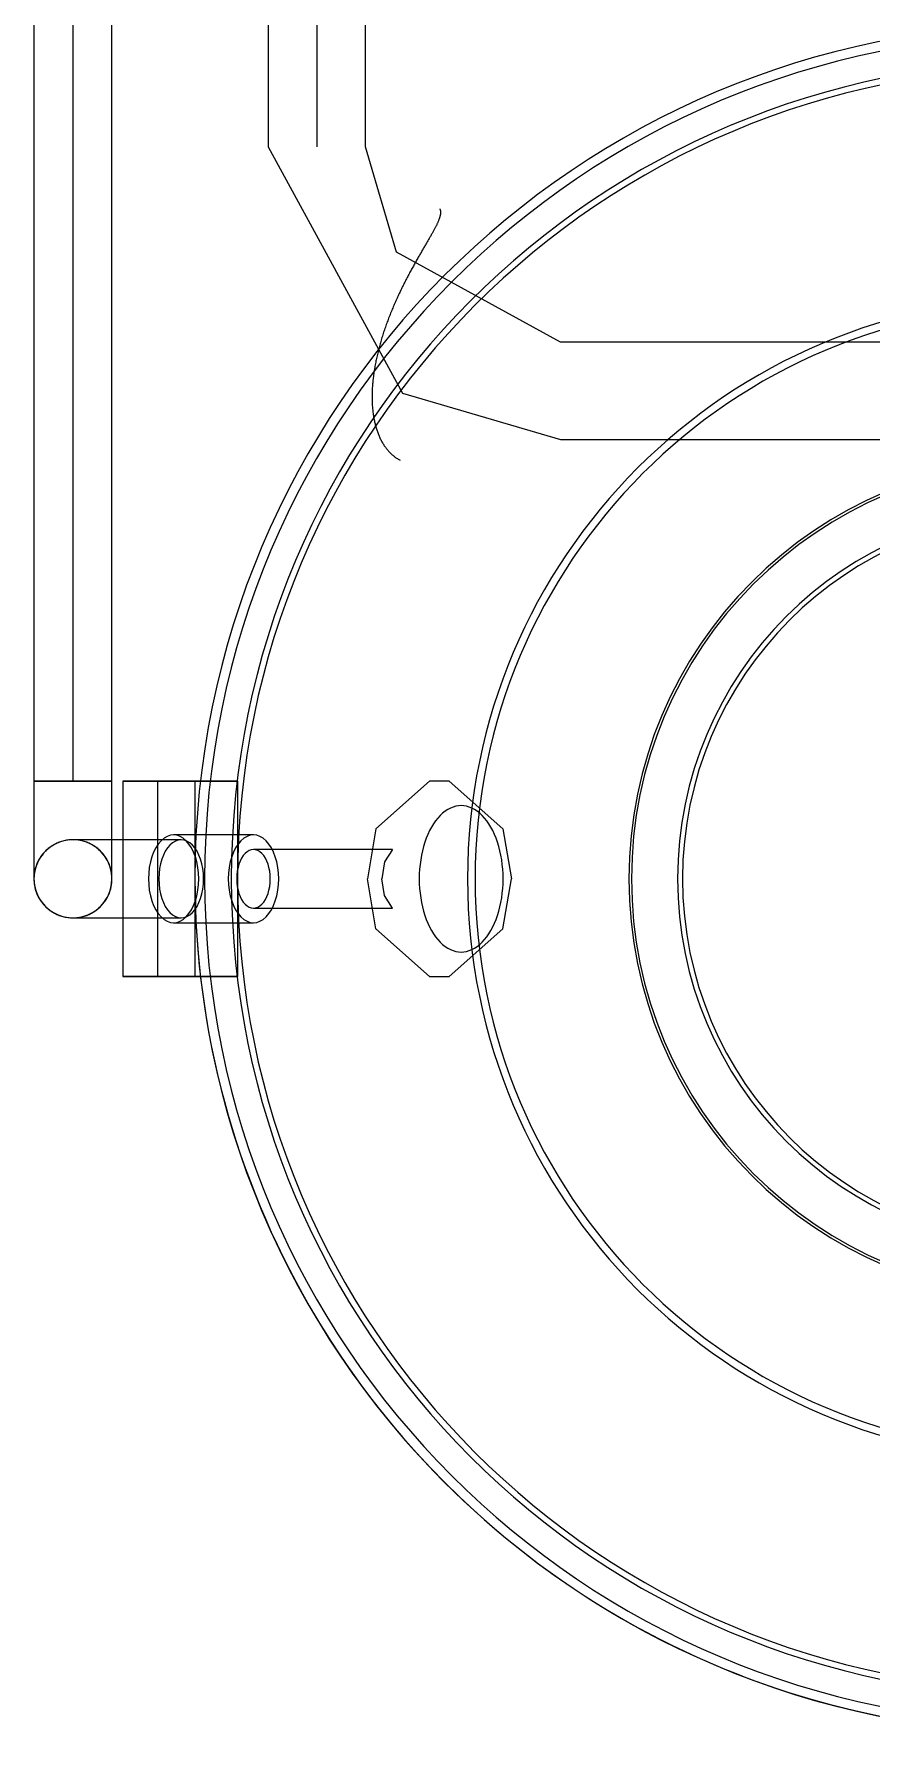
# Model space of a CAD drawing. Header units: millimetres. Extents: x -677815 to 476396, y -125373 to 39000.
# Drawn here: x 132070 to 132241.7, y -710.1 to -361.9 of the extents above; entities that cross this region are included whole.
import ezdxf

# ---------------------------------------------------------------- set-up
doc = ezdxf.new("R2010")
doc.units = ezdxf.units.MM
doc.layers.add('AM_BOR', color=4, linetype='Continuous', lineweight=25)
doc.layers.add('Xref building Toll$0$P-SANR-FIXT', color=6, linetype='Continuous', lineweight=9)
pattern_1 = [(90, (0, 0), (-406, 2e-14), [])]

# ---------------------------------------------------------------- blocks, each defined once
blk = doc.blocks.new('Xref building Toll$0$FP_309-MASTER GROUND FLOOR')
at = {"layer": 'Xref building Toll$0$P-SANR-FIXT'}
for p, q in [((232, 460), (232, 440)), ((248, 440), (248, 460))]:
    blk.add_line(p, q, dxfattribs=at)
blk = doc.blocks.new('Xref building Toll$0$FP_310-MASTER GROUND FLOOR')
at = {"layer": 'Xref building Toll$0$P-SANR-FIXT'}
blk.add_line((240, 468), (217.81, 468), dxfattribs=at)
blk = doc.blocks.new('Xref building Toll$0$FP_311-MASTER GROUND FLOOR')
at = {"layer": 'Xref building Toll$0$P-SANR-FIXT'}
blk.add_line((217.81, 452), (240, 452), dxfattribs=at)
blk = doc.blocks.new('Xref building Toll$0$FP_326-MASTER GROUND FLOOR')
at = {"layer": 'Xref building Toll$0$P-SANR-FIXT'}
blk.add_line((240, 270), (240, 440), dxfattribs=at)
blk = doc.blocks.new('Xref building Toll$0$FP_325-MASTER GROUND FLOOR')
at = {"layer": 'Xref building Toll$0$P-SANR-FIXT'}
for p, q in [((232, 440), (232, 270)), ((248, 270), (248, 440))]:
    blk.add_line(p, q, dxfattribs=at)
blk.add_blockref('Xref building Toll$0$FP_326-MASTER GROUND FLOOR', (0, 0), dxfattribs=at)
blk = doc.blocks.new('Xref building Toll$0$FP_330-MASTER GROUND FLOOR')
at = {"layer": 'Xref building Toll$0$P-SANR-FIXT'}
for p, q in [((173.06, 374.15), (172.91, 374.23)), ((173.2, 374.07), (173.06, 374.15)), ((173.34, 373.98), (173.2, 374.07)), ((173.48, 373.89), (173.34, 373.98)), ((173.62, 373.8), (173.48, 373.89)), ((173.76, 373.71), (173.62, 373.8)), ((173.9, 373.61), (173.76, 373.71)), ((174.03, 373.51), (173.9, 373.61)), ((174.16, 373.41), (174.03, 373.51)), ((174.29, 373.3), (174.16, 373.41)), ((174.42, 373.19), (174.29, 373.3)), ((174.55, 373.08), (174.42, 373.19)), ((174.67, 372.97), (174.55, 373.08)), ((174.8, 372.85), (174.67, 372.97)), ((174.92, 372.73), (174.8, 372.85)), ((175.04, 372.61), (174.92, 372.73)), ((175.16, 372.49), (175.04, 372.61)), ((175.28, 372.36), (175.16, 372.49)), ((175.39, 372.23), (175.28, 372.36)), ((175.5, 372.1), (175.39, 372.23)), ((175.62, 371.96), (175.5, 372.1)), ((175.73, 371.82), (175.62, 371.96)), ((175.83, 371.68), (175.73, 371.82)), ((175.94, 371.54), (175.83, 371.68)), ((176.04, 371.39), (175.94, 371.54)), ((176.15, 371.25), (176.04, 371.39)), ((176.25, 371.1), (176.15, 371.25)), ((176.34, 370.94), (176.25, 371.1)), ((176.44, 370.79), (176.34, 370.94)), ((176.53, 370.63), (176.44, 370.79)), ((176.63, 370.47), (176.53, 370.63)), ((176.72, 370.3), (176.63, 370.47)), ((176.81, 370.14), (176.72, 370.3)), ((176.89, 369.97), (176.81, 370.14)), ((176.98, 369.8), (176.89, 369.97)), ((177.06, 369.63), (176.98, 369.8)), ((177.14, 369.45), (177.06, 369.63)), ((177.22, 369.28), (177.14, 369.45)), ((177.29, 369.1), (177.22, 369.28)), ((177.37, 368.91), (177.29, 369.1)), ((177.44, 368.73), (177.37, 368.91)), ((177.51, 368.54), (177.44, 368.73)), ((177.58, 368.36), (177.51, 368.54)), ((177.65, 368.16), (177.58, 368.36)), ((177.71, 367.97), (177.65, 368.16)), ((177.77, 367.78), (177.71, 367.97)), ((177.83, 367.58), (177.77, 367.78)), ((177.89, 367.38), (177.83, 367.58)), ((177.95, 367.18), (177.89, 367.38)), ((178, 366.98), (177.95, 367.18)), ((178.05, 366.77), (178, 366.98)), ((178.1, 366.57), (178.05, 366.77)), ((178.15, 366.36), (178.1, 366.57)), ((178.19, 366.15), (178.15, 366.36)), ((178.24, 365.93), (178.19, 366.15)), ((178.28, 365.72), (178.24, 365.93)), ((178.32, 365.5), (178.28, 365.72)), ((178.36, 365.29), (178.32, 365.5)), ((178.39, 365.07), (178.36, 365.29)), ((178.42, 364.85), (178.39, 365.07)), ((178.45, 364.62), (178.42, 364.85)), ((178.48, 364.4), (178.45, 364.62)), ((178.51, 364.17), (178.48, 364.4)), ((178.53, 363.94), (178.51, 364.17)), ((178.56, 363.71), (178.53, 363.94)), ((178.58, 363.48), (178.56, 363.71)), ((178.6, 363.25), (178.58, 363.48)), ((178.61, 363.02), (178.6, 363.25)), ((178.63, 362.78), (178.61, 363.02)), ((178.64, 362.54), (178.63, 362.78)), ((178.65, 362.31), (178.64, 362.54)), ((178.66, 362.07), (178.65, 362.31)), ((178.55, 358.59), (178.57, 358.84)), ((178.57, 358.84), (178.59, 359.1)), ((178.59, 359.1), (178.61, 359.35)), ((178.61, 359.35), (178.62, 359.6)), ((178.62, 359.6), (178.63, 359.86)), ((178.63, 359.86), (178.65, 360.11)), ((178.65, 360.35), (178.66, 360.6)), ((178.65, 360.11), (178.65, 360.35)), ((178.66, 361.83), (178.66, 362.07)), ((178.67, 361.58), (178.66, 361.83)), ((178.66, 360.85), (178.67, 361.1)), ((178.66, 360.6), (178.66, 360.85)), ((178.67, 361.34), (178.67, 361.58)), ((178.67, 361.1), (178.67, 361.34)), ((178.07, 354.94), (178.11, 355.2)), ((178.11, 355.2), (178.16, 355.47)), ((178.16, 355.47), (178.2, 355.73)), ((178.2, 355.73), (178.24, 355.99)), ((178.24, 355.99), (178.28, 356.25)), ((178.28, 356.25), (178.32, 356.52)), ((178.32, 356.52), (178.36, 356.78)), ((178.36, 356.78), (178.39, 357.04)), ((178.39, 357.04), (178.42, 357.3)), ((178.42, 357.3), (178.45, 357.56)), ((178.45, 357.56), (178.48, 357.82)), ((178.48, 357.82), (178.51, 358.08)), ((178.51, 358.08), (178.53, 358.33)), ((178.53, 358.33), (178.55, 358.59)), ((177.31, 351.47), (177.38, 351.73)), ((177.38, 351.73), (177.44, 352)), ((177.44, 352), (177.51, 352.27)), ((177.51, 352.27), (177.57, 352.54)), ((177.57, 352.54), (177.63, 352.81)), ((177.63, 352.81), (177.69, 353.07)), ((177.69, 353.07), (177.75, 353.34)), ((177.75, 353.34), (177.81, 353.61)), ((177.81, 353.61), (177.86, 353.87)), ((177.86, 353.87), (177.92, 354.14)), ((177.92, 354.14), (177.97, 354.41)), ((177.97, 354.41), (178.02, 354.67)), ((178.02, 354.67), (178.07, 354.94)), ((176.29, 347.99), (176.37, 348.26)), ((176.37, 348.26), (176.46, 348.52)), ((176.46, 348.52), (176.54, 348.79)), ((176.54, 348.79), (176.63, 349.06)), ((176.63, 349.06), (176.71, 349.32)), ((176.71, 349.32), (176.79, 349.59)), ((176.79, 349.59), (176.87, 349.86)), ((176.87, 349.86), (176.94, 350.13)), ((176.94, 350.13), (177.02, 350.39)), ((177.02, 350.39), (177.09, 350.66)), ((177.09, 350.66), (177.17, 350.93)), ((177.17, 350.93), (177.24, 351.2)), ((177.24, 351.2), (177.31, 351.47)), ((175.05, 344.58), (175.16, 344.84)), ((175.16, 344.84), (175.26, 345.09)), ((175.26, 345.09), (175.36, 345.36)), ((175.36, 345.36), (175.45, 345.62)), ((175.45, 345.62), (175.55, 345.88)), ((175.55, 345.88), (175.65, 346.14)), ((175.65, 346.14), (175.74, 346.4)), ((175.74, 346.4), (175.84, 346.67)), ((175.84, 346.67), (175.93, 346.93)), ((175.93, 346.93), (176.02, 347.2)), ((176.02, 347.2), (176.11, 347.46)), ((176.11, 347.46), (176.2, 347.73)), ((176.2, 347.73), (176.29, 347.99)), ((173.55, 341.03), (173.67, 341.28)), ((173.67, 341.28), (173.78, 341.53)), ((173.78, 341.53), (173.89, 341.78)), ((173.89, 341.78), (174, 342.03)), ((174, 342.03), (174.11, 342.28)), ((174.11, 342.28), (174.21, 342.53)), ((174.21, 342.53), (174.32, 342.78)), ((174.32, 342.78), (174.43, 343.04)), ((174.43, 343.04), (174.54, 343.29)), ((174.54, 343.29), (174.64, 343.55)), ((174.64, 343.55), (174.75, 343.8)), ((174.75, 343.8), (174.85, 344.06)), ((174.85, 344.06), (174.95, 344.32)), ((174.95, 344.32), (175.05, 344.58)), ((171.95, 337.7), (172.06, 337.93)), ((172.06, 337.93), (172.18, 338.16)), ((172.18, 338.16), (172.3, 338.39)), ((172.3, 338.39), (172.41, 338.63)), ((172.41, 338.63), (172.53, 338.86)), ((172.53, 338.86), (172.64, 339.1)), ((172.64, 339.1), (172.76, 339.34)), ((172.76, 339.34), (172.87, 339.58)), ((172.87, 339.58), (172.99, 339.82)), ((172.99, 339.82), (173.1, 340.06)), ((173.1, 340.06), (173.22, 340.3)), ((173.22, 340.3), (173.33, 340.54)), ((173.33, 340.54), (173.44, 340.79)), ((173.44, 340.79), (173.55, 341.03)), ((170.09, 334.21), (170.2, 334.42)), ((170.2, 334.42), (170.32, 334.63)), ((170.32, 334.63), (170.43, 334.84)), ((170.43, 334.84), (170.55, 335.05)), ((170.55, 335.05), (170.67, 335.26)), ((170.67, 335.26), (170.78, 335.48)), ((170.78, 335.48), (170.9, 335.69)), ((170.9, 335.69), (171.01, 335.91)), ((171.01, 335.91), (171.13, 336.13)), ((171.13, 336.13), (171.25, 336.35)), ((171.25, 336.35), (171.36, 336.57)), ((171.36, 336.57), (171.48, 336.79)), ((171.48, 336.79), (171.6, 337.02)), ((171.6, 337.02), (171.71, 337.24)), ((171.71, 337.24), (171.83, 337.47)), ((171.83, 337.47), (171.95, 337.7)), ((168.12, 330.78), (168.22, 330.95)), ((168.22, 330.95), (168.33, 331.13)), ((168.33, 331.13), (168.43, 331.31)), ((168.43, 331.31), (168.54, 331.49)), ((168.54, 331.49), (168.65, 331.68)), ((168.65, 331.68), (168.75, 331.86)), ((168.75, 331.86), (168.86, 332.05)), ((168.86, 332.05), (168.97, 332.24)), ((168.97, 332.24), (169.08, 332.43)), ((169.08, 332.43), (169.19, 332.62)), ((169.19, 332.62), (169.3, 332.81)), ((169.3, 332.81), (169.41, 333.01)), ((169.41, 333.01), (169.52, 333.21)), ((169.52, 333.21), (169.63, 333.4)), ((169.63, 333.4), (169.75, 333.6)), ((169.75, 333.6), (169.86, 333.81)), ((169.86, 333.81), (169.98, 334.01)), ((169.98, 334.01), (170.09, 334.21)), ((166.07, 327.21), (166.14, 327.35)), ((166.14, 327.35), (166.22, 327.49)), ((166.22, 327.49), (166.29, 327.62)), ((166.29, 327.62), (166.37, 327.76)), ((166.37, 327.76), (166.45, 327.91)), ((166.45, 327.91), (166.54, 328.05)), ((166.54, 328.05), (166.62, 328.2)), ((166.62, 328.2), (166.7, 328.35)), ((166.7, 328.35), (166.79, 328.49)), ((166.79, 328.49), (166.88, 328.65)), ((166.88, 328.65), (166.97, 328.8)), ((166.97, 328.8), (167.06, 328.95)), ((167.06, 328.95), (167.15, 329.11)), ((167.15, 329.11), (167.24, 329.27)), ((167.24, 329.27), (167.33, 329.43)), ((167.33, 329.43), (167.43, 329.59)), ((167.43, 329.59), (167.52, 329.76)), ((167.52, 329.76), (167.62, 329.92)), ((167.62, 329.92), (167.72, 330.09)), ((167.72, 330.09), (167.82, 330.26)), ((167.82, 330.26), (167.92, 330.43)), ((167.92, 330.43), (168.02, 330.6)), ((168.02, 330.6), (168.12, 330.78)), ((164.65, 323.8), (164.66, 323.88)), ((164.66, 323.88), (164.68, 323.96)), ((164.68, 323.96), (164.7, 324.04)), ((164.7, 324.04), (164.71, 324.13)), ((164.71, 324.13), (164.74, 324.22)), ((164.74, 324.22), (164.76, 324.31)), ((164.76, 324.31), (164.78, 324.4)), ((164.78, 324.4), (164.81, 324.49)), ((164.81, 324.49), (164.84, 324.58)), ((164.84, 324.58), (164.87, 324.68)), ((164.87, 324.68), (164.91, 324.78)), ((164.91, 324.78), (164.94, 324.88)), ((164.94, 324.88), (164.98, 324.98)), ((164.98, 324.98), (165.02, 325.08)), ((165.02, 325.08), (165.07, 325.18)), ((165.07, 325.18), (165.11, 325.29)), ((165.11, 325.29), (165.16, 325.4)), ((165.16, 325.4), (165.2, 325.5)), ((165.2, 325.5), (165.25, 325.62)), ((165.25, 325.62), (165.31, 325.73)), ((165.31, 325.73), (165.36, 325.84)), ((165.36, 325.84), (165.41, 325.96)), ((165.41, 325.96), (165.47, 326.08)), ((165.47, 326.08), (165.53, 326.19)), ((165.53, 326.19), (165.59, 326.32)), ((165.59, 326.32), (165.65, 326.44)), ((165.65, 326.44), (165.72, 326.56)), ((165.72, 326.56), (165.79, 326.69)), ((165.79, 326.69), (165.85, 326.82)), ((165.85, 326.82), (165.92, 326.95)), ((165.92, 326.95), (165.99, 327.08)), ((165.99, 327.08), (166.07, 327.21)), ((164.62, 323.49), (164.63, 323.56)), ((164.62, 323.41), (164.62, 323.49)), ((164.62, 323.34), (164.62, 323.41)), ((164.63, 323.27), (164.62, 323.34)), ((164.63, 323.64), (164.64, 323.72)), ((164.63, 323.56), (164.63, 323.64)), ((164.63, 323.2), (164.63, 323.27)), ((164.64, 323.13), (164.63, 323.2)), ((164.64, 323.72), (164.65, 323.8)), ((164.65, 323.06), (164.64, 323.13)), ((164.67, 323), (164.65, 323.06)), ((164.68, 322.93), (164.67, 323)), ((164.7, 322.87), (164.68, 322.93)), ((164.72, 322.81), (164.7, 322.87)), ((164.74, 322.75), (164.72, 322.81)), ((164.77, 322.69), (164.74, 322.75))]:
    blk.add_line(p, q, dxfattribs=at)
blk = doc.blocks.new('Xref building Toll$0$FP_329-MASTER GROUND FLOOR')
at = {"layer": 'Xref building Toll$0$P-SANR-FIXT', "flags": 128}
for points in [[(200, 310), (172.42, 360.49), (140, 370)], [(140, 350), (173.66, 331.61), (180, 310)]]:
    blk.add_lwpolyline(points, dxfattribs=at)
at = {"layer": 'Xref building Toll$0$P-SANR-FIXT'}
blk.add_blockref('Xref building Toll$0$FP_330-MASTER GROUND FLOOR', (0, 0), dxfattribs=at)
blk = doc.blocks.new('Xref building Toll$0$FP_332-MASTER GROUND FLOOR')
at = {"layer": 'Xref building Toll$0$P-SANR-FIXT'}
blk.add_line((190, 210), (190, 310), dxfattribs=at)
blk = doc.blocks.new('Xref building Toll$0$FP_331-MASTER GROUND FLOOR')
at = {"layer": 'Xref building Toll$0$P-SANR-FIXT'}
for p, q in [((180, 310), (180, 210)), ((200, 210), (200, 310))]:
    blk.add_line(p, q, dxfattribs=at)
blk.add_blockref('Xref building Toll$0$FP_332-MASTER GROUND FLOOR', (0, 0), dxfattribs=at)
blk = doc.blocks.new('Xref building Toll$0$FP_342-MASTER GROUND FLOOR')
at = {"layer": 'Xref building Toll$0$P-SANR-FIXT'}
for p, q in [((140, 370), (-60, 370)), ((-60, 350), (140, 350))]:
    blk.add_line(p, q, dxfattribs=at)
blk = doc.blocks.new('Xref building Toll$0$Safety_Shower_amp_Eye_Wash_6042 - Existing-1652982-MASTER GROUND FLOOR')
at = {"layer": 'Xref building Toll$0$P-SANR-FIXT'}
h = blk.add_hatch(dxfattribs=at)
h.set_pattern_fill('FP_312', color=256, style=0, pattern_type=2)
h.set_pattern_definition(pattern_1)
edge = h.paths.add_edge_path(flags=0)
edge.add_arc((40, 460), 166.25, 180, 360)
edge.add_arc((40, 460), 166.25, 360, 540)
edge = h.paths.add_edge_path(flags=0)
edge.add_arc((40, 460), 175, 180, 360)
edge.add_arc((40, 460), 175, 360, 540)
h = blk.add_hatch(dxfattribs=at)
h.set_pattern_fill('FP_312', color=256, style=0, pattern_type=2)
h.set_pattern_definition(pattern_1)
edge = h.paths.add_edge_path(flags=0)
edge.add_arc((40, 460), 76, 180, 360)
edge.add_arc((40, 460), 76, 360, 540)
edge = h.paths.add_edge_path(flags=0)
edge.add_arc((40, 460), 85.46, 180, 360)
edge.add_arc((40, 460), 85.46, 360, 540)
h = blk.add_hatch(dxfattribs=at)
h.set_pattern_fill('FP_311', color=256, style=0, pattern_type=2)
h.set_pattern_definition([(180, (0, 0), (-5e-14, -406), [])])
edge = h.paths.add_edge_path(flags=0)
edge.add_arc((40, 460), 75, 90, 270)
edge.add_arc((40, 460), 75, 270, 450)
edge = h.paths.add_edge_path(flags=0)
edge.add_arc((40, 460), 20, 270, 450)
edge.add_arc((40, 460), 20, 90, 270)
h = blk.add_hatch(dxfattribs=at)
h.set_pattern_fill('FP_324', color=256, style=0, pattern_type=2)
h.set_pattern_definition([(0, (-456.03, 460), (0, 406), [])])
h.paths.add_polyline_path([(222.62, 480), (222.62, 440), (206.25, 440), (206.25, 480)], flags=0)
h = blk.add_hatch(dxfattribs=at)
h.set_pattern_fill('FP_323', color=256, style=0, pattern_type=2)
h.set_pattern_definition([(180, (628.64, 460), (-5e-14, -406), [])])
h.paths.add_polyline_path([(229.8, 480), (229.8, 440), (222.62, 440), (222.62, 480)], flags=0)
h = blk.add_hatch(dxfattribs=at)
h.set_pattern_fill('FP_317', color=256, style=0, pattern_type=2)
h.set_pattern_definition([(0, (-575, 460), (0, 406), [])])
edge = h.paths.add_edge_path(flags=0)
edge.add_ellipse((217.81, 460), major_axis=(0, 8), ratio=0.573576, start_angle=90, end_angle=270)
edge.add_ellipse((217.81, 460), major_axis=(0, 8), ratio=0.573576, start_angle=270, end_angle=450)
for p, q in [((166.86, 480), (162.84, 480)), ((215, 480), (206.25, 480)), ((206.25, 480), (222.62, 480)), ((206.25, 440), (206.25, 480)), ((229.8, 480), (215, 480)), ((215, 440), (215, 480)), ((222.62, 480), (229.8, 480)), ((222.62, 480), (222.62, 440)), ((229.8, 440), (229.8, 480)), ((219.36, 469), (202.98, 469)), ((202.98, 466), (174.47, 466)), ((174.47, 466), (174.47, 466)), ((174.47, 454), (202.98, 454)), ((174.47, 454), (174.47, 454)), ((202.98, 451), (219.36, 451)), ((162.84, 440), (166.86, 440)), ((222.62, 440), (206.25, 440)), ((206.25, 440), (215, 440)), ((215, 440), (229.8, 440)), ((229.8, 440), (222.62, 440)), ((232, 440), (248, 440)), ((248, 440), (232, 440)), ((248, 440), (232, 440)), ((232, 440), (248, 440))]:
    blk.add_line(p, q, dxfattribs=at)
at = {"layer": 'Xref building Toll$0$P-SANR-FIXT', "flags": 128}
for points in [[(162.84, 480), (151.82, 470.22), (150.09, 460)], [(166.86, 480), (177.88, 470.22), (179.61, 460)], [(174.47, 466), (176.13, 463.45), (176.63, 460)], [(162.84, 440), (151.82, 449.78), (150.09, 460)], [(166.86, 440), (177.88, 449.78), (179.61, 460)], [(174.47, 454), (176.13, 456.55), (176.63, 460)]]:
    blk.add_lwpolyline(points, dxfattribs=at)
at = {"layer": 'Xref building Toll$0$P-SANR-FIXT'}
for centre, radius, start, end in [((40, 460), 175, 360, 180), ((40, 460), 175, 0, 180), ((40, 460), 173, 0, 180), ((40, 460), 173, 0, 180), ((40, 460), 167.53, 0, 180), ((40, 460), 166.25, 0, 180), ((40, 460), 119.08, 0, 180), ((40, 460), 117.53, 0, 180), ((40, 460), 86, 0, 180), ((40, 460), 85.46, 0, 180), ((40, 460), 76, 0, 180), ((40, 460), 76, 0, 180), ((40, 460), 75, 270, 90), ((40, 460), 75, 270, 90), ((240, 460), 8, 360, 180), ((240, 460), 8, 0, 180), ((40, 460), 175, 180, 360), ((40, 460), 175, 180, 0), ((40, 460), 173, 180, 360), ((40, 460), 173, 180, 0), ((40, 460), 167.53, 180, 0), ((40, 460), 166.25, 180, 360), ((40, 460), 119.08, 180, 0), ((40, 460), 117.53, 180, 360), ((40, 460), 86, 180, 360), ((40, 460), 85.46, 180, 0), ((40, 460), 76, 180, 360), ((40, 460), 76, 180, 0), ((240, 460), 8, 180, 360), ((240, 460), 8, 180, 0)]:
    blk.add_arc(centre, radius, start, end, dxfattribs=at)
for centre, major_axis, start_param, end_param in [((160.39, 460), (0, 15), 4.712389, 7.853982), ((202.98, 460), (0, 9), 4.712389, 7.853982), ((217.81, 460), (0, 8), 4.712389, 7.853982), ((219.36, 460), (0, 9), 4.712389, 7.853982), ((202.98, 460), (0, 6), 4.712389, 7.853982), ((160.39, 460), (0, 15), 1.570796, 4.712389), ((202.98, 460), (0, 9), 1.570796, 4.712389), ((202.98, 460), (0, 6), 1.570796, 4.712389), ((217.81, 460), (0, 8), 1.570796, 4.712389), ((219.36, 460), (0, 9), 1.570796, 4.712389)]:
    blk.add_ellipse(centre, major_axis=major_axis, ratio=0.573576, start_param=start_param, end_param=end_param, dxfattribs=at)
for points, knots in [([(248, 460), (248, 460.7), (247.86, 461.75), (247.41, 463.07), (247.03, 463.85), (246.66, 464.45), (246.25, 465.02), (245.79, 465.54), (245.28, 466.02), (244.74, 466.46), (244.01, 466.95), (243.07, 467.41), (241.75, 467.86), (240, 468.09), (238.25, 467.86), (236.93, 467.41), (235.99, 466.95), (235.26, 466.46), (234.72, 466.02), (234.21, 465.54), (233.64, 464.88), (233.15, 464.16), (232.82, 463.54), (232.53, 462.9), (232.14, 461.75), (232, 460.7), (232, 460)], [0, 0, 0, 0, 0.083333, 0.125, 0.166667, 0.1875, 0.208333, 0.25, 0.270833, 0.291667, 0.333333, 0.375, 0.416667, 0.5, 0.583333, 0.625, 0.666667, 0.708333, 0.729167, 0.75, 0.791667, 0.833333, 0.854167, 0.875, 0.916667, 1, 1, 1, 1]), ([(248, 460), (248, 460.7), (247.82, 462.09), (247.01, 464.05), (245.94, 465.44), (244.88, 466.36), (244.01, 466.95), (243.07, 467.41), (242.08, 467.75), (241.05, 467.95), (240, 468.02), (238.95, 467.95), (237.92, 467.75), (236.93, 467.41), (235.99, 466.95), (235.12, 466.36), (234.06, 465.44), (232.99, 464.05), (232.18, 462.09), (232, 460.7), (232, 460)], [0, 0, 0, 0, 0.083333, 0.166667, 0.25, 0.291667, 0.333333, 0.375, 0.416667, 0.458333, 0.5, 0.541667, 0.583333, 0.625, 0.666667, 0.708333, 0.75, 0.833333, 0.916667, 1, 1, 1, 1]), ([(232, 460), (232, 459.3), (232.14, 458.25), (232.59, 456.93), (232.97, 456.15), (233.34, 455.55), (233.75, 454.98), (234.21, 454.46), (234.72, 453.98), (235.26, 453.54), (235.99, 453.05), (236.93, 452.59), (238.25, 452.14), (240, 451.91), (241.75, 452.14), (243.07, 452.59), (244.01, 453.05), (244.74, 453.54), (245.28, 453.98), (245.79, 454.46), (246.36, 455.12), (246.85, 455.84), (247.18, 456.46), (247.47, 457.1), (247.86, 458.25), (248, 459.3), (248, 460)], [0, 0, 0, 0, 0.083333, 0.125, 0.166667, 0.1875, 0.208333, 0.25, 0.270833, 0.291667, 0.333333, 0.375, 0.416667, 0.5, 0.583333, 0.625, 0.666667, 0.708333, 0.729167, 0.75, 0.791667, 0.833333, 0.854167, 0.875, 0.916667, 1, 1, 1, 1]), ([(232, 460), (232, 459.3), (232.18, 457.91), (232.99, 455.95), (234.06, 454.56), (235.12, 453.64), (235.99, 453.05), (236.93, 452.59), (237.92, 452.25), (238.95, 452.05), (240, 451.98), (241.05, 452.05), (242.08, 452.25), (243.07, 452.59), (244.01, 453.05), (244.88, 453.64), (245.94, 454.56), (247.01, 455.95), (247.82, 457.91), (248, 459.3), (248, 460)], [0, 0, 0, 0, 0.083333, 0.166667, 0.25, 0.291667, 0.333333, 0.375, 0.416667, 0.458333, 0.5, 0.541667, 0.583333, 0.625, 0.666667, 0.708333, 0.75, 0.833333, 0.916667, 1, 1, 1, 1])]:
    blk.add_open_spline(points, degree=3, knots=knots, dxfattribs=at)
for name in ['Xref building Toll$0$FP_310-MASTER GROUND FLOOR', 'Xref building Toll$0$FP_309-MASTER GROUND FLOOR', 'Xref building Toll$0$FP_311-MASTER GROUND FLOOR', 'Xref building Toll$0$FP_325-MASTER GROUND FLOOR', 'Xref building Toll$0$FP_329-MASTER GROUND FLOOR', 'Xref building Toll$0$FP_342-MASTER GROUND FLOOR', 'Xref building Toll$0$FP_331-MASTER GROUND FLOOR']:
    blk.add_blockref(name, (0, 0), dxfattribs=at)
blk = doc.blocks.new('Xref building Toll$0$building block 28092016')
at = {"layer": 'Xref building Toll$0$P-SANR-FIXT', "rotation": 180}
blk.add_blockref('Xref building Toll$0$Safety_Shower_amp_Eye_Wash_6042 - Existing-1652982-MASTER GROUND FLOOR', (854867.64, -671574.46), dxfattribs=at)
blk = doc.blocks.new('Xref building Toll')
blk.add_blockref('Xref building Toll$0$building block 28092016', (-722549.64, 671499.46))

msp = doc.modelspace()

# ---------------------------------------------------------------- block references
at = {"layer": 'AM_BOR'}
msp.add_blockref('Xref building Toll', (0, 0), dxfattribs=at)

doc.saveas('drawing.dxf')
